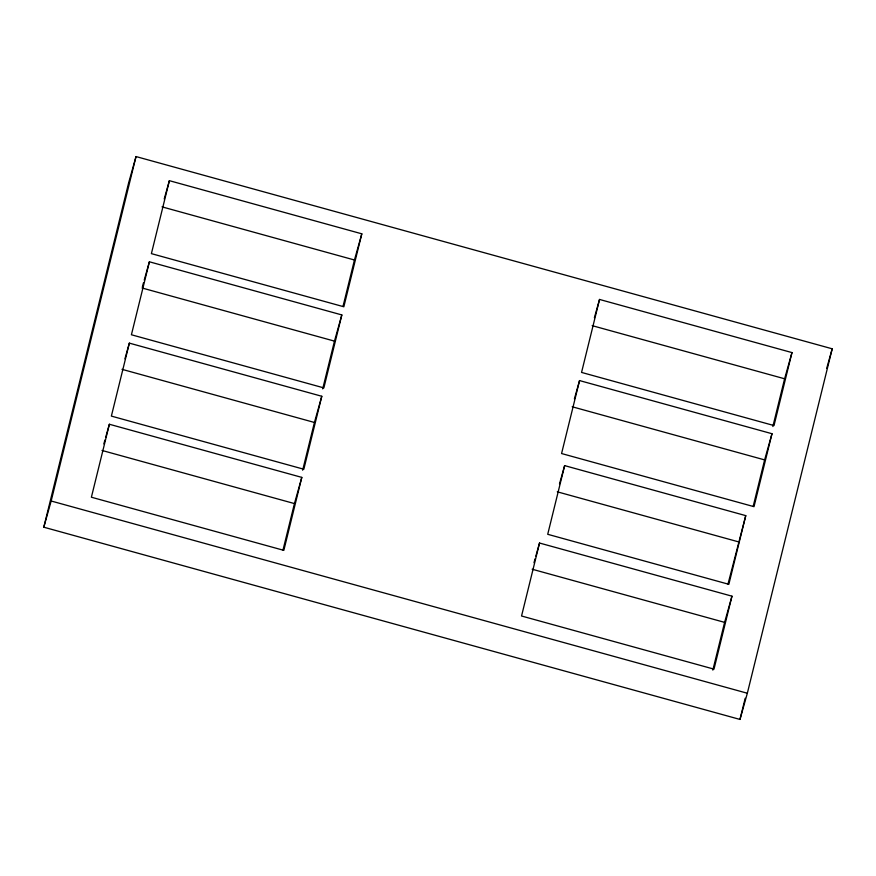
<?xml version="1.0" encoding="UTF-8"?>
<svg xmlns="http://www.w3.org/2000/svg" width="876" height="876" viewBox="0 0 876 876"><rect width="100%" height="100%" fill="white"/><g stroke="black" fill="none" stroke-linecap="round" stroke-linejoin="round"><path stroke-width="1.31" d="M43.8 527.199L128.662 182.756L136.021 156.563L832.2 348.801L747.337 693.245L739.979 719.437L43.8 527.199L51.158 501.006L136.021 156.563M109.369 424.258L91.389 497.218L283.824 550.358L301.804 477.387L109.369 424.258L105.678 437.343M129.352 343.129L111.372 416.1L303.819 469.24L321.788 396.27L129.352 343.129L124.929 358.842M149.391 261.793L131.411 334.763L323.857 387.904L341.826 314.933L149.391 261.793L144.233 280.123M169.375 180.675L151.395 253.635L343.841 306.775L361.81 233.815L169.375 180.675L164.217 199.005M283.003 550.019L294.445 503.58L301.804 477.387M302.658 470.215L314.429 422.462L321.788 396.27M322.696 388.878L334.468 341.125L341.826 314.933M343.009 306.436L354.451 259.997L361.81 233.815M539.528 543.032L521.548 616.003L713.984 669.144L731.964 596.173L539.528 543.032L535.838 556.129M579.551 380.578L561.571 453.538L754.006 506.678L771.986 433.719L579.551 380.578L574.393 398.909M599.534 299.45L581.554 372.42L774.001 425.561L791.97 352.59L599.534 299.45L594.377 317.78M564.637 465.616L547.719 534.294L728.843 584.314L745.761 515.635L564.637 465.616L559.49 483.957M727.989 584.084L745.761 515.635M712.834 670.118L724.605 622.365L731.964 596.173M753.185 506.339L764.628 459.9L771.986 433.719M772.851 426.535L784.611 378.782L791.97 352.59M739.979 719.437L745.202 698.238M142.394 286.671L143.5 282.74M103.839 443.891L104.945 439.971M533.999 562.677L535.105 558.746M826.681 368.446L832.2 348.801M162.016 206.856L354.451 259.997M592.176 325.642L784.611 378.782M142.032 287.985L334.468 341.125M572.181 406.76L764.628 459.9M121.994 369.322L314.429 422.462M557.278 491.808L738.402 541.828M101.999 450.439L294.445 503.58M532.159 569.225L724.605 622.365M51.158 501.006L747.337 693.245"/></g></svg>
